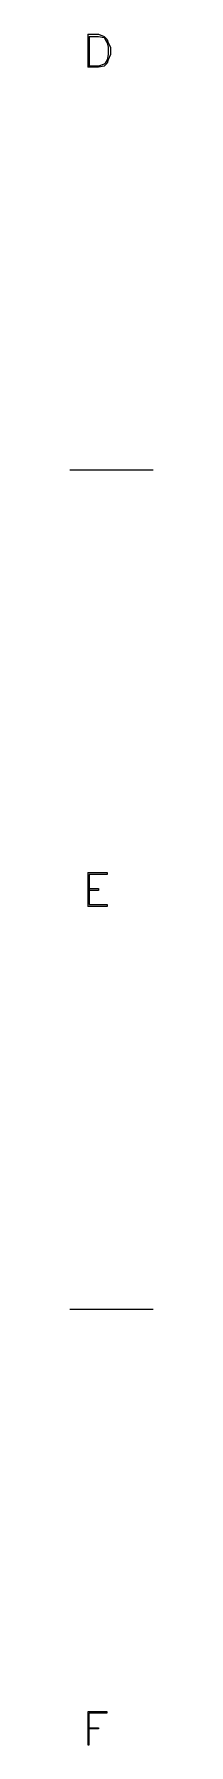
# Model space of a CAD drawing. Header units: millimetres. Extents: x 43 to 869, y -758 to -34.
# Drawn here: x 42.9 to 52.2, y -562.4 to -370.1 of the extents above; entities that cross this region are included whole.
import ezdxf

# ---------------------------------------------------------------- set-up
doc = ezdxf.new("R2010")
doc.units = ezdxf.units.MM
doc.layers.add('PDF_LINES', color=4, linetype='Continuous')

msp = doc.modelspace()

# ---------------------------------------------------------------- linework, layer by layer
at = {"layer": 'PDF_LINES'}
for p, q in [((44.92, -370.12), (44.92, -373.84)), ((44.92, -370.12), (46.12, -370.12)), ((45.04, -370.36), (45.04, -373.72)), ((45.04, -370.36), (46.12, -370.36)), ((46.12, -370.12), (46.72, -370.36)), ((46.12, -370.36), (46.72, -370.48)), ((46.72, -370.36), (47.08, -370.72)), ((46.72, -370.48), (46.84, -370.72)), ((46.84, -370.72), (47.08, -371.08)), ((47.08, -370.72), (47.2, -371.08)), ((47.08, -371.08), (47.2, -371.56)), ((47.2, -372.4), (47.08, -373)), ((47.2, -371.08), (47.44, -371.56)), ((47.2, -371.56), (47.2, -372.4)), ((47.44, -372.4), (47.2, -373)), ((47.44, -371.56), (47.44, -372.4)), ((46.12, -373.84), (44.92, -373.84)), ((46.12, -373.72), (45.04, -373.72)), ((46.72, -373.48), (46.12, -373.72)), ((46.72, -373.72), (46.12, -373.84)), ((47.08, -373.36), (46.72, -373.72)), ((46.84, -373.36), (46.72, -373.48)), ((47.08, -373), (46.84, -373.36)), ((47.2, -373), (47.08, -373.36)), ((42.88, -419.08), (52.24, -419.08)), ((44.92, -464.32), (44.92, -468.16)), ((44.92, -464.32), (47.08, -464.32)), ((45.04, -464.56), (45.04, -467.92)), ((47.08, -464.56), (45.04, -464.56)), ((47.08, -464.32), (47.08, -464.56)), ((45.04, -466.12), (46.12, -466.12)), ((46.12, -466.36), (45.04, -466.36)), ((46.12, -466.12), (46.12, -466.36)), ((47.08, -468.16), (44.92, -468.16)), ((45.04, -467.92), (47.08, -467.92)), ((47.08, -467.92), (47.08, -468.16)), ((42.88, -513.4), (52.24, -513.4)), ((47.08, -558.64), (44.92, -558.64)), ((44.92, -558.64), (44.92, -562.36)), ((45.04, -562.36), (45.04, -558.76)), ((45.04, -558.76), (47.08, -558.76)), ((47.08, -558.76), (47.08, -558.64)), ((45.04, -560.44), (46.12, -560.44)), ((46.12, -560.56), (45.04, -560.56)), ((46.12, -560.44), (46.12, -560.56)), ((44.92, -562.36), (45.04, -562.36))]:
    msp.add_line(p, q, dxfattribs=at)

doc.saveas('drawing.dxf')
